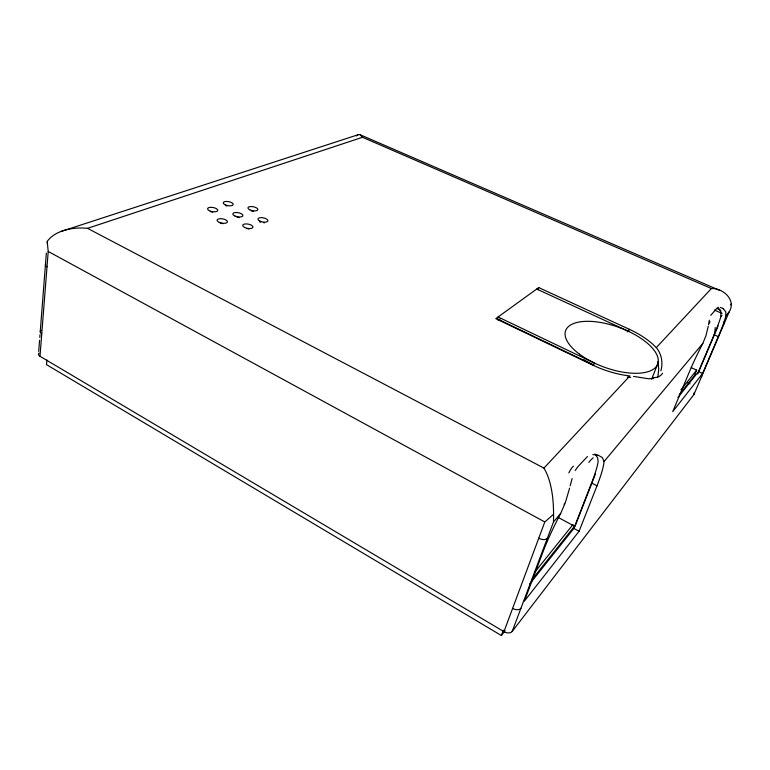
<?xml version="1.0" encoding="UTF-8"?>
<svg xmlns="http://www.w3.org/2000/svg" width="770" height="770" viewBox="0 0 770 770"><rect width="100%" height="100%" fill="white"/><g stroke="black" fill="none" stroke-linecap="round" stroke-linejoin="round"><path stroke-width="1.16" d="M569.588 488.142L565.469 502.29L560.685 513.446A63.65 9.606 -62.8 0 0 542.725 552.562L524.36 601.168L579.088 531.252L596.991 485.832A62.697 9.346 -62.9 0 0 604.007 461.605L602.381 457.563L597.924 455.07M47.249 241.328C55.479 230.076 73.525 226.852 87.539 228.344L543.947 468.102C553.264 483.743 553.899 506.208 553.476 521.993L560.685 513.446M38.712 351.389L39.578 340.234M39.799 337.424L40.021 334.603M40.233 331.783L46.344 253.061M356.539 135.934L358.271 134.635L360.071 134.692L362.497 137.281L711.384 288.529C723.271 287.99 736.524 300.281 729.18 311.831L693.934 394.51L512.185 631.458A6.458 4.312 24.6 0 1 503.955 631.65L39.992 356.279L48.212 251.444L47.23 241.597L47.355 243.59M46.893 359.985L46.508 364.643L501.366 635.519L505.053 630.774M708.506 324.815L709.353 320.195M708.236 326.316L705.965 335.701L702.827 343.391A46.566 5.149 -64.1 0 0 689.102 372.545L672.73 411.642L702.606 373.489L718.304 336.634A46.113 5.044 -64.2 0 0 725.927 315.739L725.764 311.879L723.309 308.722M657.869 377.059L658.725 369.061L657.946 361.505M570.185 485.812L572.129 478.536M677.908 397.503L698.506 371.583L714.108 334.748A46.036 5.226 -64.2 0 0 720.855 316.711L720.845 311.677L718.044 307.24M660.872 370.851C662.893 363.921 661.988 356.048 658.023 349.965A36.729 26.44 -34 0 0 656.348 347.588M538.028 289.741L538.731 287.585L629.321 329.3A54.439 23.562 19.9 0 1 656.232 347.674L711.384 288.529M593.641 365.047L594.392 363.026L498.094 316.971L497.468 318.972L593.641 365.047A48.934 21.262 19.9 0 1 583.91 359.706M501.366 635.519L503.368 630.12M503.955 631.65L544.804 521.973L48.212 251.444M512.185 631.458L553.457 522.089M627.252 331.909L627.608 330.946L536.738 289.029M628.493 331.485L629.321 329.3M529.847 583.795L573.852 528.422L591.581 483.011A62.572 9.663 -62.8 0 0 598.117 461.769L597.645 457.784L594.892 453.944M595.451 473.935L574.94 526.468L558.029 517.334M651.641 379.138L657.811 363.738M691.21 367.608L696.667 370.139L694.232 375.914L679.284 394.683M697.716 374.095L718.112 325.96M710.739 315.353L717.255 307.894M729.161 311.879L725.927 315.739M575.2 470.537L577.577 467.024L587.452 456.514M532.744 578.645L574.613 526.083M534.842 572.139L573.053 524.447M680.94 389.784L696.667 370.139M604.007 461.605L702.827 343.391M720.855 316.711L722.029 315.315M543.947 468.102L629.889 375.933A54.439 23.562 19.9 0 1 592.399 364.951L495.784 318.645L538.731 287.585M553.158 514.601L545.353 521.531M731.471 303.909L730.47 304.853M498.18 320.445L500.086 319.059M87.539 228.344L362.497 137.281M60.686 231.577L357.867 134.817M653.634 378.59L648.157 378.715L633.595 376.405M592.823 454.656L596.817 454.81M720.354 307.5L722.674 308.318M360.37 134.837L719.873 290.473M714.406 310.05L722.106 313.438M714.108 334.748L718.304 336.634M698.506 371.583L702.606 373.489M687.783 382.815L689.959 383.835M591.581 483.011L596.991 485.832M573.852 528.422L579.088 531.252M701.383 375.317A4.476 1.887 22 0 1 701.528 376.703M723.386 322.13A4.601 1.742 21.1 0 1 724.031 323.91M41.753 333.872A5.621 2.801 3.8 0 1 41.339 330.263M47.009 266.834A5.814 2.608 5.2 0 1 45.757 264.072M520.934 608.281A6.545 4.245 24.1 0 1 512.608 608.416M547.345 538.297A6.815 4.023 22.6 0 1 538.75 538.23M627.348 377.079A38.182 7.498 0.7 0 1 630.659 377.435M693.809 393.095A4.427 1.935 22.2 0 1 693.934 394.51M39.992 356.279A5.563 2.859 3.3 0 1 39.039 353.055M717.457 308.799A38.529 14.072 71.1 0 1 720.807 310.579M722.645 308.385A49.434 18.942 -61.4 0 1 723.232 308.847M709.853 321.562A49.703 5.987 -73.7 0 1 709.613 323.082M714.935 331.947A38.683 7.854 86.6 0 1 715.195 327.558M568.847 472.944A54.15 25.834 75.2 0 1 573.4 466.148M564.545 503.32A68.376 1.02 -75.1 0 1 564.208 504.6M596.615 455.176A66.971 27.017 -55.3 0 1 597.761 455.349M588.79 462.423A52.966 23.774 -85.9 0 1 593.189 457.813M662.595 373.229A41.33 19.279 60.1 0 1 653.21 377.512M226.024 205.917A5.053 2.041 10.2 0 1 226.938 205.975M210.807 211.875A5.159 2.118 9.8 0 1 212.703 212.116M220.364 223.29A5.236 2.194 10 0 1 222.973 223.695M246.91 228.584A5.198 2.185 10.6 0 1 248.951 229.056M259.837 222.145A5.092 2.108 11 0 1 260.77 222.135M263.533 222.588A5.092 2.108 11 0 1 264.428 222.886M251.395 211.028A5.015 2.041 10.8 0 1 253.388 211.394M237.006 217.13A5.121 2.108 10.4 0 1 239.018 217.592M579.55 354.219A48.982 21.204 19.9 0 0 656.993 365.558A48.982 21.204 19.9 0 0 598.473 322.149A48.982 21.204 19.9 0 0 579.55 354.219M225.369 204.878A5.063 2.031 10.3 0 0 233.195 204.541A5.063 2.031 10.3 0 0 226.082 201.442A5.063 2.031 10.3 0 0 225.369 204.878M209.527 210.778A5.169 2.098 9.9 0 0 217.737 210.595A5.169 2.098 9.9 0 0 210.768 207.313A5.169 2.098 9.9 0 0 209.527 210.778M219.334 222.395A5.246 2.175 10 0 0 227.429 221.924A5.246 2.175 10 0 0 220.037 218.69A5.246 2.175 10 0 0 219.334 222.395M244.571 227.429A5.207 2.175 10.6 0 0 252.906 227.381A5.207 2.175 10.6 0 0 246.063 223.897A5.207 2.175 10.6 0 0 244.571 227.429M259.981 221.144A5.101 2.098 11 0 0 267.922 220.913A5.101 2.098 11 0 0 260.866 217.631A5.101 2.098 11 0 0 259.981 221.144M249.778 209.825A5.024 2.021 10.8 0 0 257.786 209.825A5.024 2.021 10.8 0 0 251.116 206.524A5.024 2.021 10.8 0 0 249.778 209.825M235.014 216.062A5.14 2.098 10.4 0 0 242.925 215.677A5.14 2.098 10.4 0 0 235.678 212.491A5.14 2.098 10.4 0 0 235.014 216.062"/></g></svg>
